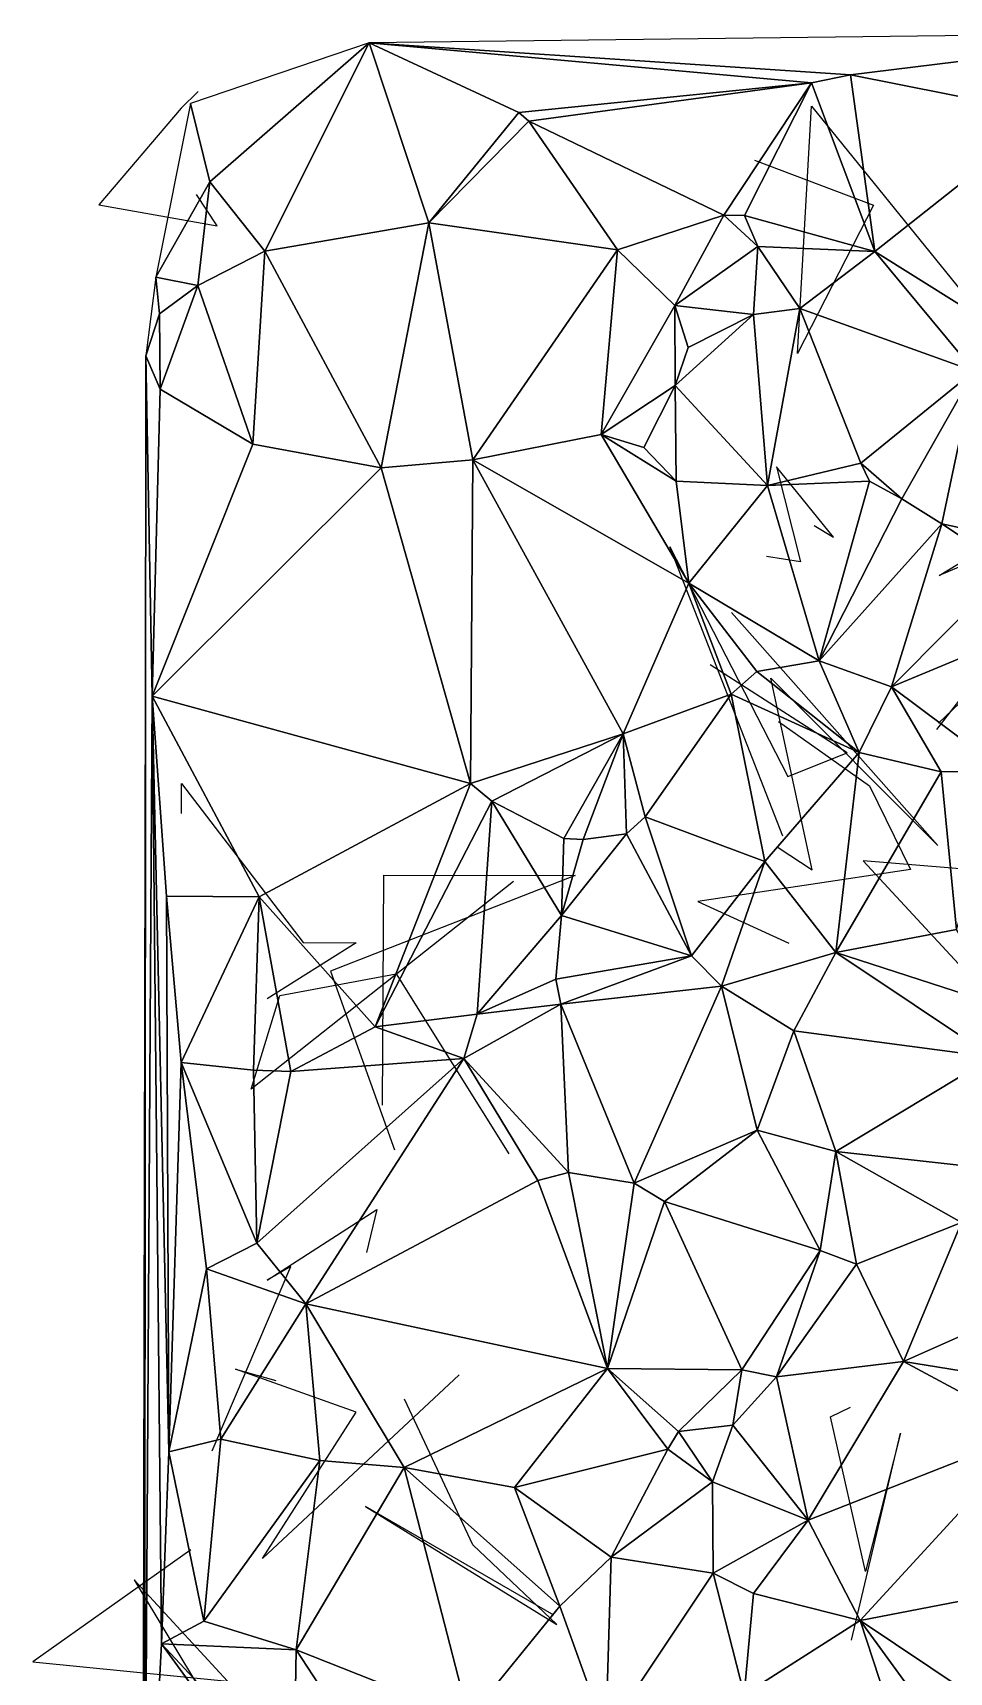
# Model space of a CAD drawing. Header units: metres. Extents: x -15.7 to 15.3, y -15.5 to 15.4.
# Drawn here: x -15.69 to -9.55, y 3.94 to 14.92 of the extents above; entities that cross this region are included whole.
import ezdxf

# ---------------------------------------------------------------- set-up
doc = ezdxf.new("R2010")
doc.units = ezdxf.units.M
doc.layers.add('CRACKS', color=1, linetype='Continuous')
doc.layers.add('STREET_MESH', color=7, linetype='Continuous')

msp = doc.modelspace()

# ---------------------------------------------------------------- linework, layer by layer
at = {"layer": 'CRACKS'}
for points in [[(-14.579, 14.531, 0.1), (-14.693, 14.418, 0.1), (-15.244, 13.772, 0.1), (-14.451, 13.632, 0.1), (-14.59, 13.84, 0.1)], [(-10.856, 14.071, 0.1), (-10.058, 13.77, 0.1), (-10.567, 12.775, 0.1), (-10.473, 14.432, 0.1), (-9.195, 12.855, 0.1)], [(-10.457, 11.624, 0.1), (-10.326, 11.545, 0.1), (-10.708, 12.017, 0.1), (-10.548, 11.381, 0.1), (-10.775, 11.417, 0.1)], [(-9.636, 10.258, 0.1), (-8.451, 11.784, 0.1), (-9.62, 11.289, 0.1), (-8.829, 11.769, 0.1), (-8.593, 10.159, 0.1)], [(-10.665, 9.543, 0.1), (-11.421, 11.481, 0.1), (-10.632, 9.942, 0.1), (-10.236, 10.101, 0.1), (-11.151, 10.69, 0.1)], [(-8.727, 10.651, 0.1), (-9.412, 10.559, 0.1), (-9.111, 10.766, 0.1), (-8.348, 11.516, 0.1), (-9.624, 10.301, 0.1)], [(-10.697, 9.467, 0.1), (-10.469, 9.318, 0.1), (-10.745, 10.601, 0.1), (-9.628, 9.48, 0.1), (-11.01, 11.041, 0.1)], [(-10.694, 10.311, 0.1), (-10.086, 9.88, 0.1), (-9.812, 9.319, 0.1), (-11.234, 9.106, 0.1), (-10.626, 8.826, 0.1)], [(-14.69, 9.696, 0.1), (-14.691, 9.895, 0.1), (-13.877, 8.832, 0.1), (-13.521, 8.829, 0.1), (-14.117, 8.454, 0.1)], [(-8.742, 8.864, 0.1), (-9.194, 8.327, 0.1), (-8.773, 9.266, 0.1), (-10.129, 9.379, 0.1), (-8.377, 7.484, 0.1)], [(-12.468, 9.24, 0.1), (-14.224, 7.848, 0.1), (-14.032, 8.475, 0.1), (-13.254, 8.622, 0.1), (-12.5, 7.415, 0.1)], [(-13.346, 7.742, 0.1), (-13.336, 9.282, 0.1), (-12.055, 9.28, 0.1), (-13.693, 8.64, 0.1), (-13.264, 7.442, 0.1)], [(-14.485, 5.426, 0.1), (-13.958, 6.662, 0.1), (-14.116, 6.57, 0.1), (-13.383, 7.043, 0.1), (-13.452, 6.754, 0.1)], [(-12.832, 5.936, 0.1), (-14.148, 4.705, 0.1), (-13.522, 5.686, 0.1), (-14.328, 5.973, 0.1), (-14.058, 5.897, 0.1)], [(-12.199, 4.325, 0.1), (-13.459, 5.053, 0.1), (-12.179, 4.264, 0.1), (-12.741, 4.797, 0.1), (-13.197, 5.772, 0.1)], [(-10.206, 4.158, 0.1), (-9.878, 5.545, 0.1), (-10.112, 4.619, 0.1), (-10.346, 5.653, 0.1), (-10.214, 5.718, 0.1)], [(-14.629, 4.763, 0.1), (-15.686, 4.013, 0.1), (-14.383, 3.884, 0.1), (-15.008, 4.563, 0.1), (-14.318, 3.414, 0.1)]]:
    msp.add_polyline3d(points, dxfattribs=at)
at = {"layer": 'STREET_MESH'}
for points in [[(-14.5, 13.926), (-13.435, 14.857), (-14.63, 14.45)], [(-14.5, 13.926), (-14.133, 13.462), (-13.435, 14.857)], [(-14.133, 13.462), (-13.036, 13.651), (-13.435, 14.857)], [(-13.435, 14.857), (-10.214, 14.643), (-7.928, 14.924)], [(-10.474, 14.589), (-10.214, 14.643), (-13.435, 14.857)], [(-13.036, 13.651), (-12.432, 14.39), (-13.435, 14.857)], [(-12.432, 14.39), (-10.474, 14.589), (-13.435, 14.857)], [(-10.214, 14.643), (-8.887, 14.378), (-7.928, 14.924)], [(-10.214, 14.643), (-10.474, 14.589), (-10.049, 13.458)], [(-8.887, 14.378), (-10.214, 14.643), (-10.049, 13.458)], [(-12.432, 14.39), (-12.365, 14.331), (-10.474, 14.589)], [(-12.365, 14.331), (-11.061, 13.702), (-10.474, 14.589)], [(-11.061, 13.702), (-10.922, 13.701), (-10.474, 14.589)], [(-10.474, 14.589), (-10.922, 13.701), (-10.049, 13.458)], [(-14.863, 13.286), (-14.5, 13.926), (-14.63, 14.45)], [(-12.365, 14.331), (-12.432, 14.39), (-13.036, 13.651)], [(-12.365, 14.331), (-13.036, 13.651), (-11.773, 13.47)], [(-11.061, 13.702), (-12.365, 14.331), (-11.773, 13.47)], [(-9.191, 12.922), (-8.887, 14.378), (-10.049, 13.458)], [(-14.863, 13.286), (-14.582, 13.232), (-14.5, 13.926)], [(-14.5, 13.926), (-14.582, 13.232), (-14.133, 13.462)], [(-13.354, 12.01), (-13.036, 13.651), (-14.133, 13.462)], [(-13.354, 12.01), (-12.74, 12.063), (-13.036, 13.651)], [(-13.036, 13.651), (-12.74, 12.063), (-11.773, 13.47)], [(-11.388, 13.097), (-11.061, 13.702), (-11.773, 13.47)], [(-11.388, 13.097), (-10.834, 13.493), (-11.061, 13.702)], [(-10.834, 13.493), (-10.922, 13.701), (-11.061, 13.702)], [(-10.922, 13.701), (-10.834, 13.493), (-10.049, 13.458)], [(-14.133, 13.462), (-14.582, 13.232), (-14.212, 12.168)], [(-13.354, 12.01), (-14.133, 13.462), (-14.212, 12.168)], [(-12.74, 12.063), (-11.882, 12.233), (-11.773, 13.47)], [(-11.882, 12.233), (-11.388, 13.097), (-11.773, 13.47)], [(-10.834, 13.493), (-11.388, 13.097), (-10.861, 13.037)], [(-10.553, 13.077), (-10.834, 13.493), (-10.861, 13.037)], [(-10.834, 13.493), (-10.553, 13.077), (-10.049, 13.458)], [(-10.553, 13.077), (-9.385, 12.658), (-10.049, 13.458)], [(-9.385, 12.658), (-9.191, 12.922), (-10.049, 13.458)], [(-14.863, 13.286), (-14.93, 12.761), (-14.837, 13.041)], [(-14.582, 13.232), (-14.863, 13.286), (-14.837, 13.041)], [(-14.834, 12.538), (-14.582, 13.232), (-14.837, 13.041)], [(-14.582, 13.232), (-14.834, 12.538), (-14.212, 12.168)], [(-11.387, 12.562), (-11.388, 13.097), (-11.882, 12.233)], [(-11.388, 13.097), (-11.299, 12.815), (-10.861, 13.037)], [(-11.388, 13.097), (-11.387, 12.562), (-11.299, 12.815)], [(-10.553, 13.077), (-10.861, 13.037), (-10.768, 11.892)], [(-10.144, 12.042), (-10.553, 13.077), (-10.768, 11.892)], [(-10.553, 13.077), (-10.144, 12.042), (-9.385, 12.658)], [(-14.93, 12.761), (-14.834, 12.538), (-14.837, 13.041)], [(-10.861, 13.037), (-11.387, 12.562), (-10.768, 11.892)], [(-11.299, 12.815), (-11.387, 12.562), (-10.861, 13.037)], [(-14.937, 2.007), (-14.93, 12.761), (-14.962, -3.665)], [(-14.886, 10.48), (-14.93, 12.761), (-14.937, 2.007)], [(-14.886, 10.48), (-14.834, 12.538), (-14.93, 12.761)], [(-10.144, 12.042), (-9.87, 11.802), (-9.385, 12.658)], [(-9.87, 11.802), (-9.602, 11.634), (-9.385, 12.658)], [(-9.602, 11.634), (-9.249, 11.558), (-9.385, 12.658)], [(-14.834, 12.538), (-14.886, 10.48), (-14.212, 12.168)], [(-11.387, 12.562), (-11.882, 12.233), (-11.595, 12.146)], [(-11.379, 11.921), (-11.387, 12.562), (-11.595, 12.146)], [(-11.387, 12.562), (-11.379, 11.921), (-10.768, 11.892)], [(-11.882, 12.233), (-12.74, 12.063), (-11.294, 11.237)], [(-11.882, 12.233), (-11.379, 11.921), (-11.595, 12.146)], [(-11.379, 11.921), (-11.882, 12.233), (-11.294, 11.237)], [(-14.886, 10.48), (-13.354, 12.01), (-14.212, 12.168)], [(-12.757, 9.896), (-13.354, 12.01), (-14.886, 10.48)], [(-13.354, 12.01), (-12.757, 9.896), (-12.74, 12.063)], [(-12.757, 9.896), (-11.734, 10.229), (-12.74, 12.063)], [(-12.74, 12.063), (-11.734, 10.229), (-11.294, 11.237)], [(-10.085, 11.921), (-10.144, 12.042), (-10.768, 11.892)], [(-10.144, 12.042), (-10.085, 11.921), (-9.87, 11.802)], [(-10.768, 11.892), (-11.379, 11.921), (-11.294, 11.237)], [(-10.768, 11.892), (-11.294, 11.237), (-10.423, 10.717)], [(-10.085, 11.921), (-10.768, 11.892), (-10.423, 10.717)], [(-9.87, 11.802), (-10.085, 11.921), (-10.423, 10.717)], [(-9.602, 11.634), (-9.87, 11.802), (-10.423, 10.717)], [(-9.938, 10.543), (-9.602, 11.634), (-10.423, 10.717)], [(-9.938, 10.543), (-9.15, 11.335), (-9.602, 11.634)], [(-9.15, 11.335), (-9.249, 11.558), (-9.602, 11.634)], [(-9.15, 11.335), (-9.938, 10.543), (-8.753, 11.037)], [(-11.734, 10.229), (-11.011, 10.495), (-11.294, 11.237)], [(-11.294, 11.237), (-10.839, 10.647), (-10.423, 10.717)], [(-11.011, 10.495), (-10.839, 10.647), (-11.294, 11.237)], [(-9.938, 10.543), (-9.181, 9.976), (-8.753, 11.037)], [(-10.839, 10.647), (-10.154, 10.103), (-10.423, 10.717)], [(-10.154, 10.103), (-9.938, 10.543), (-10.423, 10.717)], [(-10.154, 10.103), (-10.839, 10.647), (-11.011, 10.495)], [(-9.605, 9.973), (-9.938, 10.543), (-10.154, 10.103)], [(-9.938, 10.543), (-9.605, 9.973), (-9.181, 9.976)], [(-14.824, 4.134), (-14.886, 10.48), (-14.937, 2.007)], [(-14.17, 9.137), (-14.886, 10.48), (-14.79, 9.141)], [(-14.886, 10.48), (-14.776, 5.42), (-14.79, 9.141)], [(-14.886, 10.48), (-14.824, 4.134), (-14.776, 5.42)], [(-12.757, 9.896), (-14.886, 10.48), (-14.17, 9.137)], [(-11.734, 10.229), (-11.588, 9.672), (-11.011, 10.495)], [(-11.011, 10.495), (-11.588, 9.672), (-10.786, 9.373)], [(-10.154, 10.103), (-11.011, 10.495), (-10.786, 9.373)], [(-12.614, 9.777), (-11.734, 10.229), (-12.757, 9.896)], [(-12.614, 9.777), (-12.132, 9.528), (-11.734, 10.229)], [(-12.132, 9.528), (-12.001, 9.52), (-11.734, 10.229)], [(-12.001, 9.52), (-11.713, 9.558), (-11.734, 10.229)], [(-11.713, 9.558), (-11.588, 9.672), (-11.734, 10.229)], [(-10.311, 8.765), (-10.154, 10.103), (-10.786, 9.373)], [(-10.311, 8.765), (-9.605, 9.973), (-10.154, 10.103)], [(-13.394, 8.267), (-12.757, 9.896), (-14.17, 9.137)], [(-12.614, 9.777), (-12.757, 9.896), (-13.394, 8.267)], [(-9.605, 9.973), (-10.311, 8.765), (-9.503, 8.917)], [(-9.181, 9.976), (-9.605, 9.973), (-9.503, 8.917)], [(-12.711, 8.351), (-12.614, 9.777), (-13.394, 8.267)], [(-12.146, 9.011), (-12.614, 9.777), (-12.711, 8.351)], [(-12.132, 9.528), (-12.614, 9.777), (-12.146, 9.011)], [(-11.588, 9.672), (-11.713, 9.558), (-11.278, 8.741)], [(-11.588, 9.672), (-11.278, 8.741), (-10.786, 9.373)], [(-11.713, 9.558), (-12.146, 9.011), (-11.278, 8.741)], [(-11.713, 9.558), (-12.001, 9.52), (-12.146, 9.011)], [(-12.001, 9.52), (-12.132, 9.528), (-12.146, 9.011)], [(-11.278, 8.741), (-11.077, 8.538), (-10.786, 9.373)], [(-11.077, 8.538), (-10.311, 8.765), (-10.786, 9.373)], [(-14.79, 9.141), (-14.776, 5.42), (-14.693, 8.028)], [(-14.17, 9.137), (-14.79, 9.141), (-14.693, 8.028)], [(-14.209, 7.977), (-14.17, 9.137), (-14.693, 8.028)], [(-14.209, 7.977), (-13.959, 7.967), (-14.17, 9.137)], [(-13.959, 7.967), (-13.394, 8.267), (-14.17, 9.137)], [(-12.184, 8.585), (-12.146, 9.011), (-12.711, 8.351)], [(-12.146, 9.011), (-12.184, 8.585), (-11.278, 8.741)], [(-10.311, 8.765), (-9.196, 8.402), (-9.503, 8.917)], [(-11.278, 8.741), (-12.184, 8.585), (-12.152, 8.417)], [(-11.077, 8.538), (-11.278, 8.741), (-12.152, 8.417)], [(-10.311, 8.765), (-11.077, 8.538), (-10.592, 8.239)], [(-9.263, 8.063), (-10.311, 8.765), (-10.592, 8.239)], [(-9.263, 8.063), (-9.196, 8.402), (-10.311, 8.765)], [(-12.184, 8.585), (-12.711, 8.351), (-12.152, 8.417)], [(-11.66, 7.219), (-11.077, 8.538), (-12.152, 8.417)], [(-11.077, 8.538), (-11.66, 7.219), (-10.837, 7.574)], [(-11.077, 8.538), (-10.837, 7.574), (-10.592, 8.239)], [(-12.8, 8.055), (-12.711, 8.351), (-13.394, 8.267)], [(-12.711, 8.351), (-12.8, 8.055), (-12.152, 8.417)], [(-12.8, 8.055), (-12.101, 7.291), (-12.152, 8.417)], [(-12.101, 7.291), (-11.66, 7.219), (-12.152, 8.417)], [(-13.959, 7.967), (-12.8, 8.055), (-13.394, 8.267)], [(-10.837, 7.574), (-10.31, 7.432), (-10.592, 8.239)], [(-10.31, 7.432), (-9.263, 8.063), (-10.592, 8.239)], [(-14.776, 5.42), (-14.524, 6.646), (-14.693, 8.028)], [(-14.524, 6.646), (-14.186, 6.817), (-14.693, 8.028)], [(-14.186, 6.817), (-14.209, 7.977), (-14.693, 8.028)], [(-12.8, 8.055), (-14.186, 6.817), (-13.859, 6.412)], [(-13.959, 7.967), (-14.186, 6.817), (-12.8, 8.055)], [(-12.305, 7.237), (-12.8, 8.055), (-13.859, 6.412)], [(-12.101, 7.291), (-12.8, 8.055), (-12.305, 7.237)], [(-9.263, 8.063), (-10.31, 7.432), (-9.366, 7.327)], [(-14.209, 7.977), (-14.186, 6.817), (-13.959, 7.967)], [(-11.66, 7.219), (-11.458, 7.096), (-10.837, 7.574)], [(-10.837, 7.574), (-11.458, 7.096), (-10.416, 6.769)], [(-10.31, 7.432), (-10.837, 7.574), (-10.416, 6.769)], [(-10.172, 6.676), (-10.31, 7.432), (-10.416, 6.769)], [(-10.31, 7.432), (-9.47, 6.956), (-9.366, 7.327)], [(-10.172, 6.676), (-9.47, 6.956), (-10.31, 7.432)], [(-11.84, 5.978), (-12.101, 7.291), (-12.305, 7.237)], [(-11.66, 7.219), (-12.101, 7.291), (-11.84, 5.978)], [(-11.84, 5.978), (-12.305, 7.237), (-13.859, 6.412)], [(-11.458, 7.096), (-11.66, 7.219), (-11.84, 5.978)], [(-10.94, 5.969), (-11.458, 7.096), (-11.84, 5.978)], [(-11.458, 7.096), (-10.94, 5.969), (-10.416, 6.769)], [(-9.47, 6.956), (-10.172, 6.676), (-9.858, 6.025)], [(-9.47, 6.956), (-9.858, 6.025), (-8.994, 6.409)], [(-14.186, 6.817), (-14.524, 6.646), (-13.859, 6.412)], [(-10.94, 5.969), (-10.709, 5.923), (-10.416, 6.769)], [(-10.709, 5.923), (-10.172, 6.676), (-10.416, 6.769)], [(-14.428, 5.504), (-14.524, 6.646), (-14.776, 5.42)], [(-14.524, 6.646), (-14.428, 5.504), (-13.859, 6.412)], [(-10.172, 6.676), (-10.709, 5.923), (-9.858, 6.025)], [(-14.428, 5.504), (-13.765, 5.362), (-13.859, 6.412)], [(-13.199, 5.314), (-11.84, 5.978), (-13.859, 6.412)], [(-13.765, 5.362), (-13.199, 5.314), (-13.859, 6.412)], [(-8.994, 6.409), (-9.858, 6.025), (-9.321, 5.938)], [(-11.84, 5.978), (-13.199, 5.314), (-12.461, 5.181)], [(-11.435, 5.437), (-11.84, 5.978), (-12.461, 5.181)], [(-11.364, 5.555), (-10.94, 5.969), (-11.84, 5.978)], [(-11.435, 5.437), (-11.364, 5.555), (-11.84, 5.978)], [(-11.364, 5.555), (-11.001, 5.599), (-10.94, 5.969)], [(-11.001, 5.599), (-10.709, 5.923), (-10.94, 5.969)], [(-9.858, 6.025), (-10.709, 5.923), (-10.497, 4.961)], [(-9.858, 6.025), (-10.497, 4.961), (-8.986, 5.556)], [(-9.321, 5.938), (-9.858, 6.025), (-8.986, 5.556)], [(-10.709, 5.923), (-11.001, 5.599), (-10.497, 4.961)], [(-14.542, 4.286), (-14.428, 5.504), (-14.776, 5.42)], [(-13.765, 5.362), (-14.428, 5.504), (-14.542, 4.286)], [(-11.364, 5.555), (-11.435, 5.437), (-11.137, 5.219)], [(-11.364, 5.555), (-11.137, 5.219), (-11.001, 5.599)], [(-11.001, 5.599), (-11.137, 5.219), (-10.497, 4.961)], [(-10.497, 4.961), (-10.148, 4.289), (-8.986, 5.556)], [(-10.148, 4.289), (-8.093, 4.687), (-8.986, 5.556)], [(-14.824, 4.134), (-14.542, 4.286), (-14.776, 5.42)], [(-11.815, 4.715), (-11.435, 5.437), (-12.461, 5.181)], [(-11.137, 5.219), (-11.435, 5.437), (-11.815, 4.715)], [(-13.765, 5.362), (-14.542, 4.286), (-13.923, 4.094)], [(-13.199, 5.314), (-13.765, 5.362), (-13.923, 4.094)], [(-12.767, 3.636), (-13.199, 5.314), (-13.923, 4.094)], [(-13.199, 5.314), (-12.158, 4.385), (-12.461, 5.181)], [(-13.199, 5.314), (-12.767, 3.636), (-12.158, 4.385)], [(-12.158, 4.385), (-11.815, 4.715), (-12.461, 5.181)], [(-11.133, 4.608), (-11.137, 5.219), (-11.815, 4.715)], [(-11.137, 5.219), (-11.133, 4.608), (-10.497, 4.961)], [(-10.497, 4.961), (-11.133, 4.608), (-10.863, 4.471)], [(-10.148, 4.289), (-10.497, 4.961), (-10.863, 4.471)], [(-11.851, 3.529), (-11.815, 4.715), (-12.158, 4.385)], [(-11.851, 3.529), (-11.133, 4.608), (-11.815, 4.715)], [(-8.723, 3.334), (-8.093, 4.687), (-10.148, 4.289)], [(-11.133, 4.608), (-11.851, 3.529), (-10.925, 3.794)], [(-10.863, 4.471), (-11.133, 4.608), (-10.925, 3.794)], [(-10.148, 4.289), (-10.863, 4.471), (-10.925, 3.794)], [(-13.923, 4.094), (-14.542, 4.286), (-14.824, 4.134)], [(-12.767, 3.636), (-11.851, 3.529), (-12.158, 4.385)], [(-9.718, 2.974), (-10.148, 4.289), (-10.925, 3.794)], [(-8.723, 3.334), (-10.148, 4.289), (-9.389, 3.248)], [(-10.148, 4.289), (-9.718, 2.974), (-9.389, 3.248)], [(-14.032, 3.045), (-14.824, 4.134), (-14.937, 2.007)], [(-13.938, 3.182), (-13.923, 4.094), (-14.824, 4.134)], [(-14.032, 3.045), (-13.938, 3.182), (-14.824, 4.134)], [(-13.923, 4.094), (-13.938, 3.182), (-13.429, 3.339)], [(-12.767, 3.636), (-13.923, 4.094), (-13.429, 3.339)]]:
    msp.add_3dface(points, dxfattribs=at)

doc.saveas('drawing.dxf')
